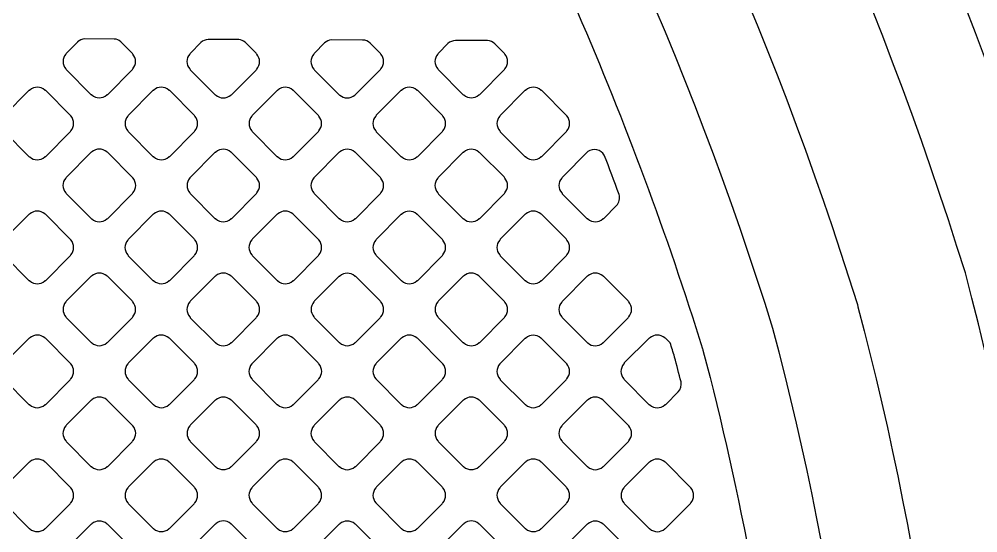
# Model space of a CAD drawing. Header units: millimetres. Extents: x 3440 to 3572, y 2 to 96.
# Drawn here: x 3534.955 to 3536.621, y 55.483 to 56.376 of the extents above; entities that cross this region are included whole.
import ezdxf

# ---------------------------------------------------------------- set-up
doc = ezdxf.new("R2010")
doc.units = ezdxf.units.MM
doc.header["$LTSCALE"] = 23.1
doc.layers.add('gbr-dxf', color=7, linetype='CONTINUOUS')

msp = doc.modelspace()

# ---------------------------------------------------------------- linework, layer by layer
at = {"layer": 'gbr-dxf', "linetype": 'Continuous'}
for points in [[(3533.3024, 59.9937), (3534.8784, 58.4176, -0.008796), (3534.8801, 58.4159, -0.121203), (3536.4116, 55.8815, -0.018451), (3536.4131, 55.8762, -0.064075), (3536.5928, 54.5108, -0.053804), (3536.5941, 54.4946), (3536.5941, 48.9563, -0.007914)], [(3536.4417, 48.9582), (3536.4417, 54.4827, -0.053095), (3536.4405, 54.4987, 0.064692), (3536.2654, 55.8383, 0.121202), (3534.7706, 58.3098, -0.008636), (3534.769, 58.3115), (3533.1974, 59.8831, -0.013659)], [(3536.1125, 59.5488, -0.195845), (3538.2974, 54.1886, -0.014149), (3538.2975, 54.1867), (3538.2975, 52.5046, -0.025288), (3538.2974, 52.5008, 0.157439), (3538.7057, 51.2409, 0.219385), (3538.8912, 51.1554, -0.014355), (3538.8932, 51.1553, -0.010806), (3538.9018, 51.1555, -0.414223), (3539.105, 50.9523, -0.414223), (3538.9018, 50.7491, -0.414223), (3538.6986, 50.9523, -0.043561), (3538.7016, 50.9874, -0.012185), (3538.7019, 50.989, 0.044234), (3538.7059, 51.0319, -0.010298), (3538.7059, 51.0331, 0.140494), (3538.6688, 51.1624, -0.004442), (3538.6456, 51.1939), (3538.6454, 51.1941, -0.158008), (3538.2212, 52.5031, -0.014071), (3538.2213, 52.505), (3538.2213, 54.1847, -0.014135), (3538.2212, 54.1867, 0.196009), (3536.0561, 59.4976, -0.019381)], [(3535.8692, 59.4082, -0.122231), (3537.758, 56.2724, -0.016533), (3537.7594, 56.2678, -0.065936), (3537.9944, 54.4986, -0.007748), (3537.9945, 54.4966), (3537.9945, 49.5441, -0.009724), (3537.9944, 49.5414, 0.160485), (3538.2132, 48.8825, 0.174527), (3538.416, 48.792, -0.014827), (3538.4203, 48.7915, -0.386382), (3538.604, 48.5892, -0.414223), (3538.4008, 48.386, -0.395614), (3538.198, 48.5763, 0.115459), (3538.1502, 48.7177, -0.01735), (3538.0952, 48.7857), (3538.0951, 48.786, -0.1621), (3537.842, 49.542, -0.007849), (3537.842, 49.544, -0.011836), (3537.8421, 49.5474), (3537.8421, 54.4946, -0.007677), (3537.842, 54.4966, 0.065927), (3537.6128, 56.2259, 0.12221), (3535.7631, 59.2987, -0.008815)], [(3535.6093, 59.1448, -0.121858), (3537.4016, 56.1712, -0.022069), (3537.4036, 56.1649, -0.065749), (3537.6246, 54.4966, -0.007767), (3537.6246, 54.4946), (3537.6246, 49.4333, -0.007602)], [(3537.4722, 49.4353), (3537.4722, 54.4966, -0.007567), (3537.4723, 54.4985, 0.065523), (3537.2574, 56.1216), (3537.2571, 56.1225, 0.122078), (3535.4998, 59.0388, -0.008495)], [(3535.3718, 58.9074, -0.121762), (3537.0802, 56.0743, -0.017203), (3537.0815, 56.0694, -0.065092), (3537.2888, 54.504, -0.030142), (3537.2891, 54.4949), (3537.2891, 48.8471, -0.009892)], [(3537.1367, 48.8498), (3537.1367, 54.49, -0.02253), (3537.1364, 54.4967, 0.065449), (3536.9339, 56.0314, 0.121763), (3535.2624, 58.8013, -0.008691)], [(3534.199, 58.7016), (3534.6686, 58.232), (3534.6689, 58.2317), (3534.6807, 58.2199, -0.015153), (3534.6816, 58.2189, -0.049411), (3535.4209, 57.3162, -0.015167), (3535.4216, 57.315, -0.044505), (3535.9241, 56.3914, -0.034066), (3535.9256, 56.3884, -0.026409), (3536.1431, 55.8028, -0.024232), (3536.1437, 55.8006, -0.038163), (3536.2847, 55.0337, -0.027081), (3536.285, 55.0311, -0.011465), (3536.3042, 54.7975, -0.02516), (3536.3044, 54.7951, -0.014496), (3536.3132, 54.4988, -0.020601), (3536.3132, 54.4968), (3536.3132, 54.4968, -0.012792), (3536.3132, 54.4957, 0.025204), (3536.3144, 54.4754, -0.038327), (3536.3145, 54.4715), (3536.3145, 54.3735)], [(3535.1259, 58.6618, -0.121503), (3536.7459, 55.9779, -0.017805), (3536.7473, 55.9728, -0.064579), (3536.9408, 54.5082, -0.044012), (3536.9416, 54.4949), (3536.9416, 48.8336, -0.007811)], [(3536.7892, 48.8356), (3536.7892, 54.4857, -0.03661), (3536.7884, 54.4967, 0.065137), (3536.5997, 55.9348, 0.121503), (3535.0165, 58.5557, -0.008636)]]:
    msp.add_lwpolyline(points, format="xyb", dxfattribs=at)
for points in [[(3535.0364, 56.3154, 0.379206), (3535.0364, 56.2895, -0.092348), (3535.0373, 56.2879), (3535.08, 56.2453, -0.088202), (3535.0815, 56.2443, 0.37981), (3535.1075, 56.2443, -0.095956), (3535.1091, 56.2453), (3535.1516, 56.2878, -0.096332), (3535.1526, 56.2895, 0.379423), (3535.1526, 56.3154, -0.099643), (3535.1516, 56.3171), (3535.1317, 56.337, 0.153499), (3535.1206, 56.3416), (3535.0692, 56.3418, 0.175054), (3535.0567, 56.3365), (3535.0567, 56.3364), (3535.0373, 56.3171, -0.096195)], [(3535.2517, 56.2895, -0.095862), (3535.2527, 56.2879), (3535.2955, 56.2451, -0.091916), (3535.297, 56.2442, 0.379422), (3535.323, 56.2442, -0.095956), (3535.3246, 56.2452), (3535.3671, 56.2877, -0.096111), (3535.3681, 56.2893, 0.379679), (3535.3681, 56.3153, -0.096475), (3535.3672, 56.317), (3535.3478, 56.3363, 0.149482), (3535.3369, 56.3407), (3535.2837, 56.3409, 0.175573), (3535.2712, 56.3355), (3535.2528, 56.3171, -0.096627), (3535.2518, 56.3155, 0.379357)], [(3535.4673, 56.2894, -0.104392), (3535.4683, 56.2876), (3535.5107, 56.2452, -0.10046), (3535.5124, 56.2442, 0.379451), (3535.5384, 56.2442, -0.096117), (3535.54, 56.2452), (3535.5827, 56.2879, -0.095895), (3535.5837, 56.2895, 0.37915), (3535.5837, 56.3155, -0.103999), (3535.5826, 56.3173), (3535.5659, 56.334, -0.068747), (3535.5654, 56.3344, 0.179645), (3535.5525, 56.3398, -0.036407), (3535.5522, 56.3398), (3535.4981, 56.34, 0.171419), (3535.4859, 56.3347), (3535.4683, 56.317, -0.096627), (3535.4673, 56.3154, 0.379731)], [(3535.6828, 56.3155, 0.379206), (3535.6829, 56.2895, -0.096625), (3535.6838, 56.2879), (3535.7265, 56.2452, -0.092233), (3535.7281, 56.2443, 0.37981), (3535.7541, 56.2443, -0.095956), (3535.7557, 56.2452), (3535.7984, 56.2879, -0.096332), (3535.7993, 56.2895, 0.379631), (3535.7993, 56.3155, -0.096117), (3535.7984, 56.3171), (3535.7822, 56.3333, -0.042219), (3535.7819, 56.3335, 0.179205), (3535.7691, 56.3389), (3535.7137, 56.3391, -0.03691), (3535.7134, 56.3391, 0.182027), (3535.7004, 56.3337), (3535.7004, 56.3337), (3535.6838, 56.3171, -0.096405)], [(3534.9286, 56.1817, -0.087784), (3534.9295, 56.1802), (3534.9723, 56.1374, -0.083651), (3534.9737, 56.1365, 0.37981), (3534.9996, 56.1365, -0.095956), (3535.0013, 56.1375), (3535.044, 56.1802, -0.096332), (3535.045, 56.1819, 0.37981), (3535.045, 56.2078, -0.092348), (3535.044, 56.2094), (3535.0015, 56.252, -0.096111), (3534.9998, 56.2529, 0.379731), (3534.9739, 56.2529, -0.096458), (3534.9722, 56.252), (3534.9295, 56.2093, -0.096627), (3534.9286, 56.2076, 0.379731)], [(3535.1441, 56.1818, -0.087848), (3535.145, 56.1803), (3535.1877, 56.1376, -0.10046), (3535.1894, 56.1366, 0.37981), (3535.2154, 56.1366, -0.096625), (3535.217, 56.1376), (3535.2595, 56.1801, -0.096111), (3535.2605, 56.1817, 0.37981), (3535.2605, 56.2077, -0.09253), (3535.2595, 56.2092), (3535.2168, 56.2519, -0.096423), (3535.2152, 56.2529, 0.379731), (3535.1892, 56.2529, -0.096458), (3535.1876, 56.2519), (3535.145, 56.2094, -0.096627), (3535.1441, 56.2077, 0.379731)], [(3535.3596, 56.1817, -0.096475), (3535.3606, 56.18), (3535.4031, 56.1375, -0.092289), (3535.4047, 56.1365, 0.37981), (3535.4307, 56.1365, -0.096625), (3535.4323, 56.1375), (3535.4749, 56.1801, -0.096111), (3535.4759, 56.1817, 0.37981), (3535.4759, 56.2077, -0.083601), (3535.475, 56.2091), (3535.4322, 56.2519, -0.088202), (3535.4307, 56.2528, 0.379731), (3535.4048, 56.2528, -0.096458), (3535.4031, 56.2518), (3535.3606, 56.2093, -0.096627), (3535.3596, 56.2076, 0.379731)], [(3535.575, 56.1817, -0.096475), (3535.5759, 56.18), (3535.6184, 56.1375, -0.108174), (3535.6203, 56.1365, 0.37981), (3535.6463, 56.1365, -0.096625), (3535.6479, 56.1374), (3535.6905, 56.1801, -0.096332), (3535.6915, 56.1817, 0.37981), (3535.6915, 56.2077, -0.10047), (3535.6905, 56.2094), (3535.648, 56.2519, -0.10399), (3535.6462, 56.2529, 0.379731), (3535.6203, 56.2529, -0.096458), (3535.6186, 56.2519), (3535.5759, 56.2093, -0.096627), (3535.575, 56.2076, 0.379731)], [(3535.7906, 56.1817, -0.083548), (3535.7915, 56.1803), (3535.8342, 56.1375, -0.096328), (3535.8358, 56.1366, 0.378897), (3535.8618, 56.1366, -0.096528), (3535.8634, 56.1375), (3535.9061, 56.1802, -0.095987), (3535.9071, 56.1819, 0.378798), (3535.9071, 56.2078, -0.096323), (3535.9061, 56.2094), (3535.8636, 56.2519, -0.100054), (3535.8619, 56.2529, 0.379778), (3535.8359, 56.2529, -0.096458), (3535.8343, 56.2519), (3535.7916, 56.2093, -0.096627), (3535.7906, 56.2076, 0.379357)], [(3535.0362, 56.0999, 0.379249), (3535.0363, 56.074, -0.087848), (3535.0372, 56.0725), (3535.0801, 56.0296, -0.083134), (3535.0815, 56.0287, 0.379451), (3535.1075, 56.0287, -0.096117), (3535.1091, 56.0296), (3535.1519, 56.0724, -0.095895), (3535.1528, 56.0741, 0.379201), (3535.1528, 56.1, -0.092636), (3535.1519, 56.1016), (3535.1092, 56.1443, -0.096627), (3535.1075, 56.1452, 0.3795), (3535.0816, 56.1453, -0.096614), (3535.0799, 56.1443), (3535.0372, 56.1016, -0.096195)], [(3535.2519, 56.074, -0.095956), (3535.2529, 56.0724), (3535.2955, 56.0298, -0.092126), (3535.297, 56.0288, 0.37981), (3535.323, 56.0288, -0.095956), (3535.3247, 56.0298), (3535.3671, 56.0723, -0.096332), (3535.3681, 56.074, 0.37981), (3535.3681, 56.0999, -0.100285), (3535.3671, 56.1016), (3535.3245, 56.1442, -0.088207), (3535.3231, 56.1451, 0.379731), (3535.2971, 56.1451, -0.096723), (3535.2954, 56.1442), (3535.2529, 56.1016, -0.096857), (3535.2519, 56.1, 0.379731)], [(3535.4673, 56.1, 0.37947), (3535.4673, 56.074, -0.100399), (3535.4683, 56.0723), (3535.5109, 56.0297, -0.096627), (3535.5126, 56.0287, 0.379451), (3535.5385, 56.0287, -0.096117), (3535.5402, 56.0297), (3535.5827, 56.0722, -0.096206), (3535.5837, 56.0739, 0.379201), (3535.5836, 56.0998, -0.096458), (3535.5827, 56.1014), (3535.5399, 56.1443, -0.083681), (3535.5384, 56.1451, 0.379357), (3535.5125, 56.1452, -0.096507), (3535.5109, 56.1442), (3535.4683, 56.1016, -0.096527)], [(3535.6828, 56.0999, 0.37947), (3535.6829, 56.0739, -0.108153), (3535.6839, 56.072), (3535.7262, 56.0298, -0.10442), (3535.728, 56.0287, 0.379237), (3535.7539, 56.0287, -0.096031), (3535.7556, 56.0297), (3535.7982, 56.0724, -0.096206), (3535.7992, 56.074, 0.378798), (3535.7992, 56.0999, -0.104256), (3535.7982, 56.1017), (3535.7559, 56.144, -0.108029), (3535.754, 56.1451, 0.379313), (3535.7281, 56.1451, -0.096507), (3535.7264, 56.1441), (3535.6838, 56.1015, -0.096423)], [(3535.8983, 56.074, -0.083262), (3535.8992, 56.0726), (3535.942, 56.0297, -0.096328), (3535.9437, 56.0287, 0.379303), (3535.9696, 56.0288, -0.096248), (3535.9713, 56.0297), (3535.9934, 56.0519), (3535.9934, 56.0519, 0.265532), (3535.998, 56.0713, 0.00316), (3535.9721, 56.1399, 0.41934), (3535.9437, 56.146), (3535.8993, 56.1016, -0.096328), (3535.8983, 56.0999, 0.378964)], [(3534.9286, 55.9663, -0.10047), (3534.9296, 55.9646), (3534.9722, 55.922, -0.096111), (3534.9738, 55.921, 0.37981), (3534.9998, 55.921, -0.095956), (3535.0014, 55.922), (3535.044, 55.9646, -0.096332), (3535.045, 55.9662, 0.37981), (3535.045, 55.9922, -0.096723), (3535.044, 55.9938), (3535.0014, 56.0364, -0.100824), (3534.9997, 56.0374, 0.379731), (3534.9737, 56.0374, -0.096723), (3534.9721, 56.0364), (3534.9295, 55.9939, -0.096627), (3534.9286, 55.9923, 0.379731)], [(3535.144, 55.9921, 0.37947), (3535.1441, 55.9661, -0.083226), (3535.1449, 55.9647), (3535.1876, 55.922, -0.096111), (3535.1893, 55.9211, 0.379308), (3535.2152, 55.921, -0.09601), (3535.2169, 55.922), (3535.2595, 55.9647, -0.096227), (3535.2605, 55.9663, 0.379422), (3535.2605, 55.9923, -0.096458), (3535.2595, 55.9939), (3535.217, 56.0364, -0.100519), (3535.2153, 56.0374, 0.379357), (3535.1894, 56.0374, -0.096507), (3535.1877, 56.0364), (3535.145, 55.9937, -0.096527)], [(3535.3596, 55.9663, -0.092348), (3535.3605, 55.9647), (3535.4034, 55.9219, -0.088202), (3535.4048, 55.921, 0.37981), (3535.4308, 55.921, -0.095956), (3535.4324, 55.922), (3535.475, 55.9646, -0.096332), (3535.476, 55.9662, 0.37981), (3535.476, 55.9922, -0.087784), (3535.4751, 55.9937), (3535.4323, 56.0365, -0.092233), (3535.4307, 56.0374, 0.379731), (3535.4048, 56.0374, -0.096458), (3535.4031, 56.0364), (3535.3606, 55.9939, -0.096627), (3535.3596, 55.9923, 0.379731)], [(3535.5751, 55.9661, -0.09253), (3535.576, 55.9646), (3535.6185, 55.9221, -0.104803), (3535.6203, 55.9211, 0.379237), (3535.6463, 55.921, -0.096031), (3535.6479, 55.922), (3535.6904, 55.9645, -0.095916), (3535.6914, 55.9662, 0.379465), (3535.6914, 55.9921, -0.087784), (3535.6905, 55.9936), (3535.6478, 56.0363, -0.092233), (3535.6462, 56.0373, 0.379731), (3535.6203, 56.0373, -0.096458), (3535.6186, 56.0363), (3535.5761, 55.9938, -0.096857), (3535.5751, 55.9921, 0.379731)], [(3535.7905, 55.9921, 0.378889), (3535.7905, 55.9661, -0.096259), (3535.7914, 55.9645), (3535.834, 55.922, -0.108029), (3535.8358, 55.9209, 0.379639), (3535.8618, 55.9209, -0.095956), (3535.8634, 55.9219), (3535.9061, 55.9645, -0.096111), (3535.907, 55.9662, 0.379451), (3535.9071, 55.9921, -0.100588), (3535.906, 55.9939), (3535.8635, 56.0364, -0.103923), (3535.8617, 56.0374, 0.378645), (3535.8358, 56.0374, -0.096355), (3535.8342, 56.0364), (3535.7914, 55.9937, -0.096206)], [(3535.0364, 55.8585, -0.104392), (3535.0374, 55.8567), (3535.0798, 55.8143, -0.10046), (3535.0815, 55.8133, 0.37981), (3535.1075, 55.8133, -0.096625), (3535.1091, 55.8143), (3535.1516, 55.8568, -0.096111), (3535.1526, 55.8584, 0.37981), (3535.1526, 55.8844, -0.108195), (3535.1515, 55.8863), (3535.1092, 55.9286, -0.096857), (3535.1075, 55.9296, 0.379731), (3535.0816, 55.9296, -0.096458), (3535.0799, 55.9286), (3535.0374, 55.8861, -0.096627), (3535.0364, 55.8845, 0.379731)], [(3535.2518, 55.8844, 0.379249), (3535.2518, 55.8585, -0.092348), (3535.2527, 55.8569), (3535.2956, 55.8141, -0.088202), (3535.297, 55.8132, 0.379308), (3535.323, 55.8132, -0.09601), (3535.3246, 55.8141), (3535.3673, 55.8568, -0.096227), (3535.3683, 55.8585, 0.379422), (3535.3682, 55.8844, -0.104293), (3535.3672, 55.8862), (3535.3246, 55.9288, -0.092289), (3535.3231, 55.9297, 0.3795), (3535.2971, 55.9298, -0.096614), (3535.2955, 55.9288), (3535.2528, 55.8861, -0.096195)], [(3535.4675, 55.8585, -0.10047), (3535.4685, 55.8568), (3535.5109, 55.8143, -0.096627), (3535.5126, 55.8133, 0.379237), (3535.5385, 55.8133, -0.095506), (3535.5402, 55.8143), (3535.5827, 55.8568, -0.095585), (3535.5837, 55.8585, 0.379465), (3535.5837, 55.8844, -0.096625), (3535.5827, 55.8861), (3535.5402, 55.9285, -0.100151), (3535.5385, 55.9295, 0.379731), (3535.5125, 55.9295, -0.096458), (3535.5109, 55.9286), (3535.4684, 55.8861, -0.096627), (3535.4675, 55.8845, 0.379731)], [(3535.6829, 55.8845, 0.37947), (3535.6829, 55.8585, -0.104392), (3535.6839, 55.8567), (3535.7264, 55.8142, -0.100151), (3535.7281, 55.8132, 0.37981), (3535.7541, 55.8132, -0.095956), (3535.7557, 55.8142), (3535.7982, 55.8567, -0.096332), (3535.7992, 55.8583, 0.379308), (3535.7992, 55.8843, -0.092052), (3535.7983, 55.8858), (3535.7555, 55.9286, -0.096328), (3535.7539, 55.9296, 0.379), (3535.728, 55.9296, -0.095968), (3535.7263, 55.9286), (3535.6838, 55.8861, -0.096423)], [(3535.8983, 55.8583, -0.09601), (3535.8993, 55.8567), (3535.9417, 55.8143, -0.107982), (3535.9435, 55.8132, 0.378897), (3535.9695, 55.8132, -0.095862), (3535.9711, 55.8142), (3536.0138, 55.8569, -0.095916), (3536.0147, 55.8585, 0.379465), (3536.0147, 55.8845, -0.10047), (3536.0137, 55.8862), (3535.9714, 55.9285, -0.10399), (3535.9696, 55.9296, 0.3795), (3535.9436, 55.9296, -0.096259), (3535.942, 55.9286), (3535.8993, 55.8859, -0.096227), (3535.8983, 55.8843, 0.378699)], [(3534.9286, 55.7506, -0.095956), (3534.9295, 55.749), (3534.9721, 55.7064, -0.092126), (3534.9737, 55.7055, 0.37981), (3534.9996, 55.7055, -0.095956), (3535.0013, 55.7064), (3535.044, 55.7492, -0.096332), (3535.045, 55.7508, 0.37981), (3535.045, 55.7768, -0.084073), (3535.0441, 55.7782), (3535.0013, 55.821, -0.088105), (3534.9998, 55.8219, 0.379731), (3534.9739, 55.8219, -0.096723), (3534.9722, 55.8209), (3534.9295, 55.7783, -0.096857), (3534.9286, 55.7766, 0.379731)], [(3535.1441, 55.7507, -0.095956), (3535.145, 55.7491), (3535.1875, 55.7066, -0.108029), (3535.1894, 55.7055, 0.37981), (3535.2154, 55.7055, -0.096458), (3535.217, 55.7065), (3535.2595, 55.749, -0.096423), (3535.2605, 55.7507, 0.37981), (3535.2605, 55.7766, -0.100399), (3535.2595, 55.7784), (3535.217, 55.8208, -0.104691), (3535.2152, 55.8219, 0.379731), (3535.1892, 55.8219, -0.096723), (3535.1876, 55.8209), (3535.145, 55.7784, -0.096857), (3535.1441, 55.7767, 0.379731)], [(3535.3596, 55.7766, 0.379249), (3535.3596, 55.7506, -0.087748), (3535.3605, 55.7492), (3535.4033, 55.7063, -0.083134), (3535.4047, 55.7055, 0.379092), (3535.4307, 55.7054, -0.095527), (3535.4323, 55.7064), (3535.4751, 55.7492, -0.096206), (3535.4761, 55.7508, 0.37829), (3535.4761, 55.7767, -0.092023), (3535.4751, 55.7783), (3535.4325, 55.8209, -0.095895), (3535.4308, 55.8219, 0.379116), (3535.4049, 55.8219, -0.096614), (3535.4033, 55.8209), (3535.3605, 55.7782, -0.096539)], [(3535.5751, 55.7767, 0.379605), (3535.5751, 55.7507, -0.087748), (3535.576, 55.7493), (3535.6187, 55.7066, -0.10046), (3535.6204, 55.7055, 0.37981), (3535.6464, 55.7055, -0.096625), (3535.648, 55.7065), (3535.6905, 55.749, -0.096111), (3535.6915, 55.7507, 0.37981), (3535.6915, 55.7766, -0.09253), (3535.6906, 55.7782), (3535.6479, 55.8209, -0.096423), (3535.6462, 55.8219, 0.379297), (3535.6203, 55.8219, -0.096367), (3535.6186, 55.8209), (3535.5761, 55.7783, -0.096423)], [(3535.7906, 55.7506, -0.092052), (3535.7915, 55.7491), (3535.834, 55.7066, -0.103973), (3535.8358, 55.7055, 0.378952), (3535.8618, 55.7055, -0.095866), (3535.8634, 55.7065), (3535.906, 55.749, -0.095916), (3535.9069, 55.7507, 0.379422), (3535.9069, 55.7766, -0.087784), (3535.906, 55.7781), (3535.8633, 55.8208, -0.092233), (3535.8617, 55.8217, 0.379731), (3535.8358, 55.8217, -0.096458), (3535.8341, 55.8208), (3535.7916, 55.7782, -0.096627), (3535.7906, 55.7766, 0.379357)], [(3536.0061, 55.7766, 0.379605), (3536.0061, 55.7507, -0.108153), (3536.0071, 55.7488), (3536.0495, 55.7064, -0.10399), (3536.0513, 55.7054, 0.379423), (3536.0773, 55.7054, -0.095506), (3536.0789, 55.7063), (3536.1006, 55.728, 0.237243), (3536.1056, 55.7453, 0.002272), (3536.0943, 55.7887), (3536.0943, 55.7889, 0.00119), (3536.0866, 55.8134), (3536.0791, 55.8208, -0.107982), (3536.0772, 55.8219, 0.379421), (3536.0513, 55.8219, -0.096614), (3536.0496, 55.8209), (3536.007, 55.7783, -0.096328)], [(3535.0363, 55.6429, -0.096625), (3535.0372, 55.6413), (3535.0799, 55.5986, -0.092233), (3535.0815, 55.5977, 0.37981), (3535.1075, 55.5977, -0.095956), (3535.1091, 55.5986), (3535.1518, 55.6413, -0.096111), (3535.1528, 55.643, 0.37981), (3535.1528, 55.669, -0.083792), (3535.1519, 55.6704), (3535.109, 55.7133, -0.088334), (3535.1075, 55.7142, 0.379731), (3535.0815, 55.7142, -0.096458), (3535.0799, 55.7132), (3535.0372, 55.6706, -0.096627), (3535.0363, 55.6689, 0.379731)], [(3535.2519, 55.643, -0.104392), (3535.253, 55.6412), (3535.2953, 55.5988, -0.100151), (3535.2971, 55.5978, 0.379308), (3535.323, 55.5978, -0.09601), (3535.3246, 55.5987), (3535.3672, 55.6413, -0.096227), (3535.3682, 55.6429, 0.378952), (3535.3682, 55.6688, -0.107677), (3535.3671, 55.6707), (3535.3247, 55.7131, -0.096527), (3535.323, 55.7141, 0.37947), (3535.2971, 55.7141, -0.096458), (3535.2954, 55.7131), (3535.2529, 55.6706, -0.096627), (3535.2519, 55.6689, 0.379731)], [(3535.4673, 55.6689, 0.37947), (3535.4673, 55.643, -0.091954), (3535.4683, 55.6414), (3535.5111, 55.5986, -0.087638), (3535.5126, 55.5977, 0.379451), (3535.5385, 55.5977, -0.096117), (3535.5402, 55.5986), (3535.5828, 55.6413, -0.095895), (3535.5838, 55.6429, 0.379201), (3535.5838, 55.6689, -0.104765), (3535.5827, 55.6707), (3535.5402, 55.7133, -0.092898), (3535.5386, 55.7142, 0.379357), (3535.5126, 55.7142, -0.096507), (3535.511, 55.7133), (3535.4683, 55.6706, -0.096527)], [(3535.683, 55.643, -0.099964), (3535.684, 55.6413), (3535.7265, 55.5988, -0.096627), (3535.7281, 55.5978, 0.379237), (3535.7541, 55.5978, -0.09601), (3535.7557, 55.5988), (3535.7982, 55.6413, -0.096227), (3535.7992, 55.6429, 0.379465), (3535.7992, 55.6689, -0.096458), (3535.7982, 55.6706), (3535.7558, 55.713, -0.100824), (3535.754, 55.714, 0.379731), (3535.7281, 55.714, -0.096723), (3535.7264, 55.713), (3535.684, 55.6706, -0.096857), (3535.683, 55.669, 0.379731)], [(3535.8983, 55.6689, 0.379605), (3535.8983, 55.6429, -0.092348), (3535.8993, 55.6413), (3535.9419, 55.5988, -0.10399), (3535.9436, 55.5977, 0.37981), (3535.9696, 55.5977, -0.095956), (3535.9713, 55.5987), (3536.0138, 55.6412, -0.096332), (3536.0147, 55.6428, 0.37981), (3536.0147, 55.6688, -0.087784), (3536.0138, 55.6703), (3535.971, 55.7131, -0.092233), (3535.9694, 55.714, 0.379297), (3535.9435, 55.7141, -0.096367), (3535.9419, 55.7131), (3535.8993, 55.6705, -0.096328)], [(3534.9286, 55.5352, -0.092348), (3534.9295, 55.5337), (3534.9723, 55.4909, -0.088202), (3534.9738, 55.49, 0.37981), (3534.9998, 55.49, -0.095956), (3535.0014, 55.4909), (3535.044, 55.5335, -0.096111), (3535.045, 55.5352, 0.37981), (3535.045, 55.5611, -0.088014), (3535.0441, 55.5626), (3535.0013, 55.6054, -0.092233), (3534.9997, 55.6064, 0.379731), (3534.9737, 55.6064, -0.096458), (3534.9721, 55.6054), (3534.9295, 55.5629, -0.096627), (3534.9286, 55.5612, 0.379731)], [(3535.1441, 55.5351, -0.092348), (3535.145, 55.5335), (3535.1875, 55.491, -0.10442), (3535.1893, 55.49, 0.379237), (3535.2152, 55.49, -0.096031), (3535.2169, 55.491), (3535.2595, 55.5336, -0.096227), (3535.2605, 55.5353, 0.379465), (3535.2605, 55.5612, -0.088014), (3535.2596, 55.5627), (3535.2169, 55.6054, -0.092289), (3535.2153, 55.6064, 0.379731), (3535.1893, 55.6064, -0.096475), (3535.1877, 55.6054), (3535.145, 55.5627, -0.096627), (3535.1441, 55.5611, 0.379731)], [(3535.3596, 55.5612, 0.379605), (3535.3596, 55.5352, -0.10047), (3535.3606, 55.5335), (3535.4032, 55.4909, -0.096111), (3535.4048, 55.49, 0.37981), (3535.4308, 55.49, -0.095956), (3535.4324, 55.4909), (3535.475, 55.5335, -0.096332), (3535.476, 55.5352, 0.37981), (3535.476, 55.5611, -0.096723), (3535.475, 55.5628), (3535.4325, 55.6054, -0.100519), (3535.4307, 55.6064, 0.379297), (3535.4048, 55.6064, -0.096217), (3535.4032, 55.6054), (3535.3606, 55.5628, -0.096527)], [(3535.5751, 55.561, 0.37947), (3535.5751, 55.5351, -0.083235), (3535.576, 55.5337), (3535.6187, 55.491, -0.096332), (3535.6203, 55.49, 0.379308), (3535.6463, 55.49, -0.095862), (3535.6479, 55.491), (3535.6906, 55.5336, -0.095916), (3535.6915, 55.5353, 0.379422), (3535.6915, 55.5612, -0.096723), (3535.6905, 55.5629), (3535.6481, 55.6053, -0.100519), (3535.6463, 55.6064, 0.379357), (3535.6204, 55.6064, -0.096507), (3535.6188, 55.6054), (3535.5761, 55.5627, -0.096527)], [(3535.7906, 55.5352, -0.087248), (3535.7915, 55.5338), (3535.8343, 55.491, -0.099727), (3535.836, 55.49, 0.379422), (3535.8619, 55.49, -0.096625), (3535.8636, 55.491), (3535.9061, 55.5335, -0.096111), (3535.907, 55.5351, 0.37981), (3535.907, 55.5611, -0.09253), (3535.9061, 55.5627), (3535.8634, 55.6054, -0.096627), (3535.8617, 55.6063, 0.379357), (3535.8358, 55.6064, -0.096355), (3535.8342, 55.6054), (3535.7916, 55.5628, -0.096423), (3535.7906, 55.5612, 0.379)], [(3536.0062, 55.5352, -0.104392), (3536.0072, 55.5334), (3536.0497, 55.4909, -0.100476), (3536.0514, 55.4899, 0.37981), (3536.0774, 55.4899, -0.095973), (3536.0791, 55.4909), (3536.1216, 55.5333, -0.096332), (3536.1225, 55.535, 0.37981), (3536.1225, 55.561, -0.092348), (3536.1216, 55.5625), (3536.0789, 55.6052, -0.096111), (3536.0772, 55.6062, 0.379731), (3536.0513, 55.6062, -0.096458), (3536.0496, 55.6052), (3536.0072, 55.5628, -0.096627), (3536.0062, 55.5611, 0.379731)], [(3535.0364, 55.4274, -0.092348), (3535.0373, 55.4259), (3535.08, 55.3832, -0.088334), (3535.0815, 55.3822, 0.379237), (3535.1075, 55.3822, -0.096031), (3535.1091, 55.3832), (3535.1517, 55.4258, -0.096227), (3535.1527, 55.4275, 0.379465), (3535.1527, 55.4534, -0.088014), (3535.1518, 55.4549), (3535.1091, 55.4976, -0.092289), (3535.1075, 55.4986, 0.379731), (3535.0815, 55.4986, -0.096475), (3535.0799, 55.4976), (3535.0374, 55.455, -0.096627), (3535.0364, 55.4534, 0.379731)], [(3535.2518, 55.4275, -0.099643), (3535.2528, 55.4257), (3535.2954, 55.3831, -0.096227), (3535.2971, 55.3821, 0.378952), (3535.323, 55.3821, -0.095866), (3535.3246, 55.3831), (3535.3673, 55.4258, -0.096227), (3535.3683, 55.4274, 0.379191), (3535.3683, 55.4534, -0.096259), (3535.3673, 55.455), (3535.3244, 55.4978, -0.083081), (3535.3231, 55.4987, 0.378699), (3535.2971, 55.4987, -0.095968), (3535.2955, 55.4977), (3535.2528, 55.455, -0.096527), (3535.2518, 55.4534, 0.379)], [(3535.4675, 55.4275, -0.108153), (3535.4685, 55.4256), (3535.5108, 55.3833, -0.10442), (3535.5126, 55.3823, 0.379237), (3535.5385, 55.3823, -0.096031), (3535.5402, 55.3832), (3535.5827, 55.4258, -0.095916), (3535.5837, 55.4274, 0.379465), (3535.5837, 55.4534, -0.104765), (3535.5826, 55.4552), (3535.5404, 55.4975, -0.108515), (3535.5385, 55.4985, 0.379731), (3535.5125, 55.4985, -0.096458), (3535.5109, 55.4975), (3535.4684, 55.4551, -0.096627), (3535.4675, 55.4534, 0.379731)], [(3535.6828, 55.4274, -0.082704), (3535.6836, 55.426), (3535.7265, 55.3832, -0.095585), (3535.7281, 55.3822, 0.379191), (3535.7541, 55.3822, -0.096117), (3535.7557, 55.3832), (3535.7984, 55.4258, -0.095895), (3535.7994, 55.4275, 0.379201), (3535.7993, 55.4534, -0.096723), (3535.7984, 55.4551), (3535.7558, 55.4976, -0.100519), (3535.7541, 55.4987, 0.379297), (3535.7281, 55.4987, -0.096367), (3535.7265, 55.4977), (3535.6838, 55.455, -0.096328), (3535.6828, 55.4533, 0.378964)], [(3535.8985, 55.4275, -0.099964), (3535.8995, 55.4258), (3535.9421, 55.3832, -0.096332), (3535.9438, 55.3822, 0.379451), (3535.9697, 55.3822, -0.096117), (3535.9713, 55.3831), (3536.0139, 55.4257, -0.095796), (3536.0149, 55.4273, 0.378779), (3536.0149, 55.4532, -0.09601), (3536.0139, 55.4549), (3535.9713, 55.4975, -0.100093), (3535.9695, 55.4985, 0.37947), (3535.9436, 55.4985, -0.096723), (3535.9419, 55.4975), (3535.8995, 55.4551, -0.096857), (3535.8985, 55.4534, 0.379731)]]:
    msp.add_lwpolyline(points, format="xyb", close=True, dxfattribs=at)

doc.saveas('drawing.dxf')
